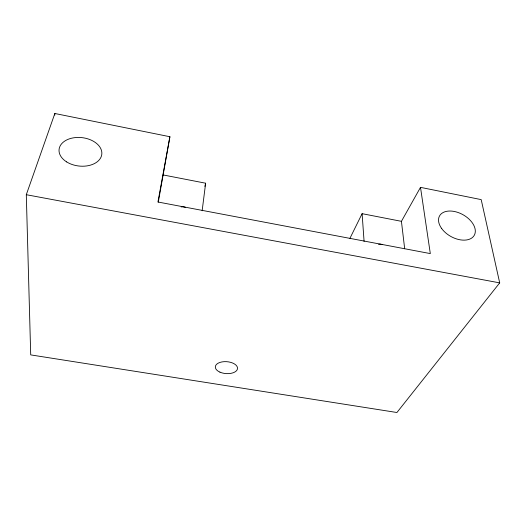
<?xml version="1.0" encoding="UTF-8"?>
<svg xmlns="http://www.w3.org/2000/svg" width="526" height="526" viewBox="0 0 526 526"><rect width="100%" height="100%" fill="white"/><g stroke="black" fill="none" stroke-linecap="round" stroke-linejoin="round"><path stroke-width="0.79" d="M54.822 115.128L54.849 113.491L169.905 136.734L158.287 202.129M202.148 210.775L205.64 183.212L163.251 174.961M169.905 136.734L157.938 202.004L430.314 253.598L420.498 187.355L481.198 199.617L499.7 282.876L396.926 412.509L30.712 354.892L26.3 194.705L54.849 113.491M204.877 186.395L205.64 183.212M349.941 238.311L362.105 213.674L401.423 221.328L420.498 187.355M26.3 194.705L499.7 282.876M401.423 221.328L404.678 248.745M362.105 213.674L364.084 241.408M181.168 206.948A5.608 4.017 13 0 1 185.389 207.343M378.562 244.32A5.431 3.702 27.1 0 1 382.389 244.656M219.927 372.138A11.138 5.97 4.4 0 0 237.482 368.857A11.138 5.97 4.4 0 0 221.867 361.934A11.138 5.97 4.4 0 0 219.927 372.138M66.651 161.916A21.507 14.287 6.6 0 0 101.531 155.696A21.507 14.287 6.6 0 0 73.134 137.884A21.507 14.287 6.6 0 0 66.651 161.916M441.498 228.291A19.896 12.466 29.1 0 0 473.341 236.621A19.896 12.466 29.1 0 0 455.924 211.84A19.896 12.466 29.1 0 0 441.498 228.291"/></g></svg>
